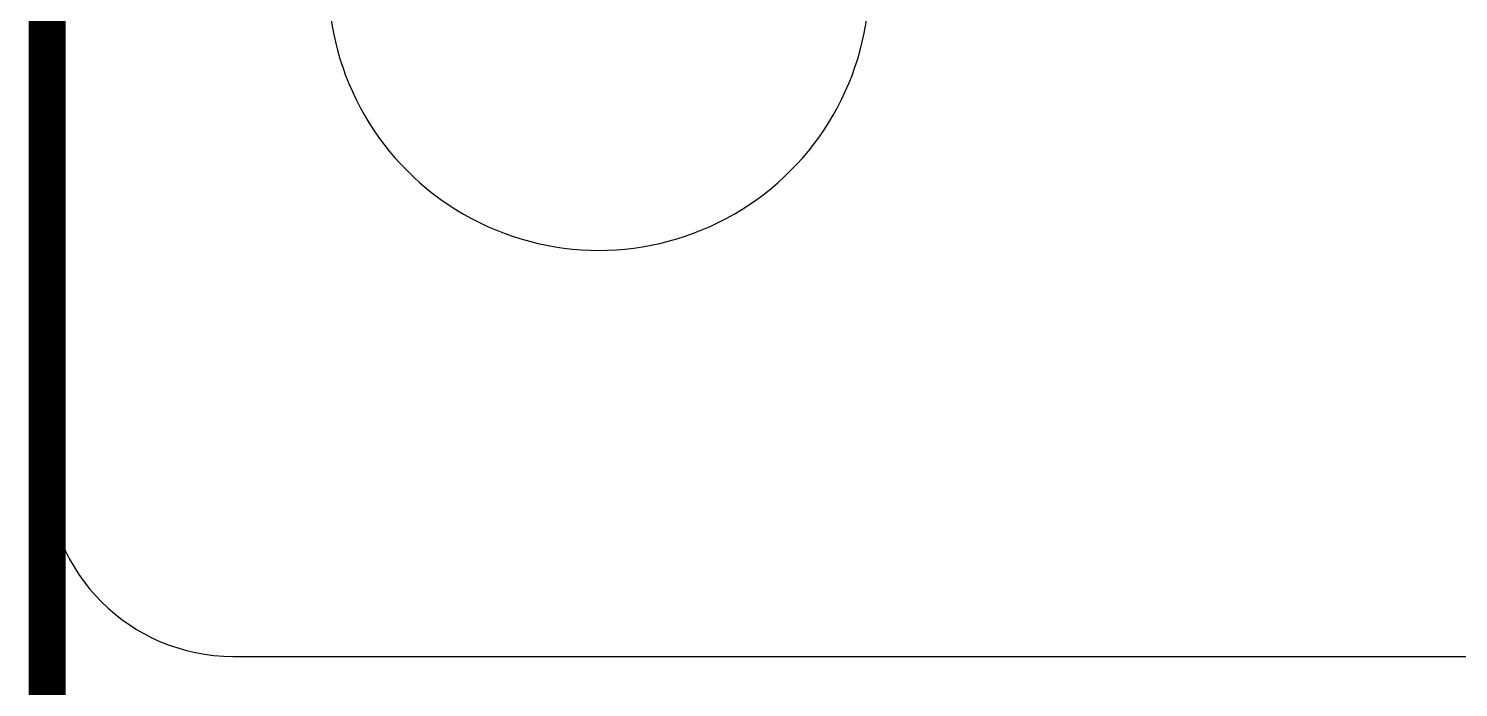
# Model space of a CAD drawing. Header units: inches. Extents: x -15 to 1885144, y -42615 to 866270.
# Drawn here: x 1865251 to 1870100, y 793517 to 795750 of the extents above; entities that cross this region are included whole.
import ezdxf

# ---------------------------------------------------------------- set-up
doc = ezdxf.new("R2010")
doc.units = ezdxf.units.IN
doc.header["$LTSCALE"] = 100
doc.header["$MEASUREMENT"] = 0
doc.layers.add('Print Frame', color=7, linetype='Continuous')

msp = doc.modelspace()

# ---------------------------------------------------------------- linework, layer by layer
at = {"layer": 'Print Frame'}
for p, q in [((1865314.044, 799451.301), (1865314.044, 794252.272)), ((1865944.044, 793622.272), (1882738.792, 793622.272))]:
    msp.add_line(p, q, dxfattribs=at)
at = {"layer": 'Print Frame', "const_width": 126}
msp.add_lwpolyline([(1865314.044, 799451.301), (1865314.037, 783783.784), (1865314.037, 782941.486, 0.41421356), (1865944.037, 782311.486), (1882738.785, 782311.486, 0.41421356), (1883368.785, 782941.486), (1883368.785, 783783.784), (1883368.792, 794252.272), (1883368.792, 799451.301, 0.41421356), (1882738.792, 800081.301), (1865944.044, 800081.301, 0.41421356), (1865314.044, 799451.301)], format="xyb", dxfattribs=at)
at = {"layer": 'Print Frame'}
msp.add_arc((1865944.044, 794252.272), 630, 180, 270, dxfattribs=at)
at = {"layer": 'Print Frame', "color": 6}
msp.add_ellipse((1867184.755, 795916.517), major_axis=(-649.062, 649.062), ratio=1, start_param=0.78539816, end_param=3.92699082, dxfattribs=at)

doc.saveas('drawing.dxf')
